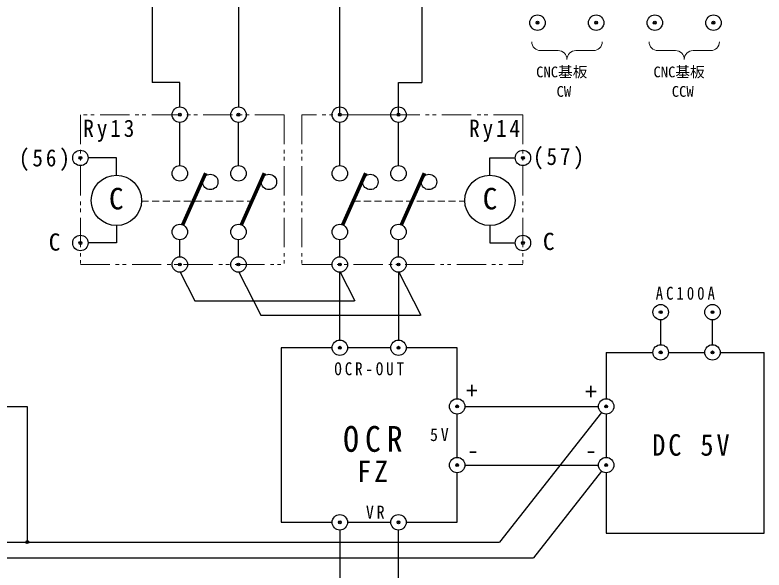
# Model space of a CAD drawing. Units: millimetres on the paper. Extents: x -288 to 1485, y -698 to 177.
# Drawn here: x 600.8 to 728.5, y -24.8 to 69.9 of the extents above; entities that cross this region are included whole.
import ezdxf
from ezdxf.enums import TextEntityAlignment as Align

# ---------------------------------------------------------------- set-up
doc = ezdxf.new("R2010")
doc.units = ezdxf.units.MM
doc.header["$PDMODE"] = 32
doc.header["$PDSIZE"] = 0.5
doc.linetypes.add('DASHED1', pattern=[1.8, 1.2, -0.6])
doc.linetypes.add('DOUBLE_CHAIN1', pattern=[8.8, 5, -1, 0.6, -0.6, 0.6, -1])
for name, color, linetype, lineweight in [('0-1_外形1', 3, 'Continuous', 25), ('0-7_極太線外形', 3, 'Continuous', 25), ('0-9_中心線', 3, 'Continuous', 25), ('0-A_寸法文字', 1, 'Continuous', 9), ('0-F', 3, 'Continuous', 25)]:
    doc.layers.add(name, color=color, linetype=linetype, lineweight=lineweight)
doc.styles.add('ＭＳ ゴシック', font='')
doc.styles.get('ＭＳ ゴシック').set_extended_font_data('MS Gothic')

msp = doc.modelspace()

# ---------------------------------------------------------------- linework, layer by layer
at = {"layer": '0-1_外形1'}
for p, q in [((628.893, 44.167), (628.893, 51.54)), ((638.893, 44.167), (638.893, 51.54)), ((656.179, 44.167), (656.179, 51.54)), ((666.179, 44.167), (666.179, 51.54)), ((618.09, 45.483), (613.257, 45.483)), ((618.09, 42.52), (618.09, 45.483)), ((681.758, 42.52), (681.758, 45.483)), ((681.758, 45.483), (686.078, 45.483)), ((618.09, 33.946), (618.09, 30.983)), ((681.758, 33.946), (681.758, 30.983)), ((618.09, 30.983), (613.257, 30.983)), ((628.893, 28.62), (628.893, 31.54)), ((638.893, 28.62), (638.893, 31.54)), ((656.179, 28.62), (656.179, 31.54)), ((666.179, 28.62), (666.179, 31.54)), ((681.758, 30.983), (686.078, 30.983)), ((628.966, 25.995), (631.455, 21.145)), ((638.965, 25.995), (642.71, 18.663)), ((656.179, 14.429), (656.179, 25.993)), ((656.253, 25.995), (658.742, 21.145)), ((666.179, 25.993), (666.179, 14.429)), ((666.252, 25.995), (669.997, 18.663)), ((631.455, 21.145), (658.648, 21.145)), ((642.71, 18.663), (669.903, 18.663)), ((589.422, 3.116), (602.896, 3.116)), ((602.896, 3.116), (602.896, -20.01)), ((677.466, 3.116), (700.272, 3.116)), ((700.773, 2.083), (683.396, -20.01)), ((677.466, -6.884), (700.272, -6.884)), ((700.773, -7.917), (689.166, -22.674)), ((666.179, -73.802), (666.179, -17.96)), ((336.061, -20.01), (683.396, -20.01)), ((356.124, -22.674), (689.166, -22.674))]:
    msp.add_line(p, q, dxfattribs=at)
for centre in [(618.09, 38.233), (681.758, 38.233)]:
    msp.add_circle(centre, 4.287, dxfattribs=at)
at = {"layer": '0-7_極太線外形', "color": 6, "lineweight": 70}
for p, q in [((629.423, 34.055), (633.318, 42.876)), ((639.423, 34.055), (643.318, 42.876)), ((656.71, 34.055), (660.605, 42.876)), ((666.71, 34.055), (670.605, 42.876))]:
    msp.add_line(p, q, dxfattribs=at)
at = {"layer": '0-7_極太線外形'}
for centre in [(689.871, 68.54), (699.871, 68.54), (709.871, 68.54), (719.871, 68.54), (628.893, 52.854), (638.893, 52.854), (656.179, 52.854), (666.179, 52.854), (611.943, 45.483), (687.391, 45.483), (628.893, 42.854), (638.893, 42.854), (656.179, 42.854), (666.179, 42.854), (666.179, 42.854), (634.089, 41.394), (644.089, 41.394), (661.376, 41.394), (661.376, 41.394), (671.376, 41.394), (671.376, 41.394), (628.893, 32.854), (638.893, 32.854), (656.179, 32.854), (666.179, 32.854), (666.179, 32.854), (611.943, 30.983), (687.391, 30.983), (628.893, 27.306), (638.893, 27.306), (656.179, 27.306), (666.179, 27.306), (710.876, 19.189), (710.876, 19.189), (719.713, 19.189), (719.713, 19.189), (656.179, 13.116), (666.179, 13.116), (710.876, 12.321), (710.876, 12.321), (719.713, 12.321), (719.713, 12.321), (676.179, 3.116), (701.585, 3.116), (701.585, 3.116), (676.179, -6.884), (701.585, -6.884), (701.585, -6.884), (656.179, -16.647), (666.179, -16.647)]:
    msp.add_circle(centre, 1.314, dxfattribs=at)
at = {"layer": '0-9_中心線', "color": 4, "linetype": 'DOUBLE_CHAIN1', "lineweight": 9}
for p, q in [((646.698, 52.854), (611.943, 52.854)), ((646.698, 52.854), (646.698, 27.306)), ((687.391, 52.854), (649.716, 52.854)), ((649.716, 52.854), (649.716, 27.306)), ((664.866, 52.854), (657.493, 52.854)), ((687.391, 52.854), (687.391, 27.306)), ((649.716, 27.306), (687.391, 27.306))]:
    msp.add_line(p, q, dxfattribs=at)
at = {"layer": '0-9_中心線', "color": 4, "linetype": 'DASHED1', "lineweight": 9}
for p, q in [((622.375, 38.094), (641.206, 38.094)), ((658.493, 38.094), (677.473, 38.094))]:
    msp.add_line(p, q, dxfattribs=at)
at = {"layer": '0-9_中心線', "color": 4, "linetype": 'DOUBLE_CHAIN1', "lineweight": 9}
msp.add_lwpolyline([(611.943, 52.854), (611.943, 27.306), (646.698, 27.306)], dxfattribs=at)
at = {"layer": '0-A_寸法文字'}
for p, q in [((693.401, 63.784), (690.401, 63.784)), ((699.401, 63.784), (696.401, 63.784)), ((713.401, 63.784), (710.401, 63.784)), ((719.401, 63.784), (716.401, 63.784))]:
    msp.add_line(p, q, dxfattribs=at)
for centre, start, end in [((690.401, 65.284), 180, 270), ((699.401, 65.284), 270, 0), ((710.401, 65.284), 180, 270), ((719.401, 65.284), 270, 0), ((693.401, 62.284), 0, 90), ((696.401, 62.284), 90, 180), ((713.401, 62.284), 0, 90), ((716.401, 62.284), 90, 180)]:
    msp.add_arc(centre, 1.5, start, end, dxfattribs=at)
at = {"layer": '0-F'}
for p, q in [((624.179, 81.771), (624.179, 58.331)), ((638.893, 81.771), (638.893, 54.167)), ((656.179, 52.854), (656.179, 81.771)), ((670.179, 81.771), (670.179, 58.331)), ((628.893, 58.331), (624.179, 58.331)), ((628.893, 54.167), (628.893, 58.331)), ((666.179, 58.331), (670.179, 58.331)), ((666.179, 52.854), (666.179, 58.331)), ((710.876, 13.635), (710.876, 17.876)), ((719.713, 13.635), (719.713, 17.876)), ((654.866, 13.116), (646.179, 13.116)), ((646.179, 13.116), (646.179, -16.647)), ((664.866, 13.116), (657.493, 13.116)), ((676.179, 13.116), (667.493, 13.116)), ((676.179, 4.429), (676.179, 13.116)), ((701.585, 12.321), (701.585, 4.429)), ((701.585, 12.321), (709.562, 12.321)), ((712.189, 12.321), (718.4, 12.321)), ((721.027, 12.321), (728.492, 12.321)), ((728.492, -18.492), (728.492, 12.321)), ((676.179, -5.571), (676.179, 1.802)), ((701.585, 1.802), (701.585, -5.571)), ((701.585, -8.198), (701.585, -18.492)), ((646.179, -16.647), (654.866, -16.647)), ((657.493, -16.647), (664.866, -16.647)), ((701.585, -18.492), (728.492, -18.492))]:
    msp.add_line(p, q, dxfattribs=at)
for points in [[(667.493, -16.647), (676.179, -16.647), (676.179, -8.198)], [(656.179, -17.96), (656.179, -26.884), (636.179, -26.884)]]:
    msp.add_lwpolyline(points, dxfattribs=at)
for p in [(689.871, 68.54), (699.871, 68.54), (709.871, 68.54), (719.871, 68.54), (628.893, 52.854), (638.893, 52.854), (656.179, 52.854), (666.179, 52.854), (611.943, 45.483), (687.391, 45.483), (611.943, 30.983), (687.391, 30.983), (628.893, 27.306), (638.893, 27.306), (656.179, 27.306), (666.179, 27.306), (710.876, 19.189), (719.713, 19.189), (656.179, 13.116), (666.179, 13.116), (710.876, 12.321), (719.713, 12.321), (676.179, 3.116), (701.585, 3.116), (676.179, -6.884), (701.585, -6.884), (656.179, -16.647), (666.179, -16.647), (602.896, -20.01)]:
    msp.add_point(p, dxfattribs=at)

# ---------------------------------------------------------------- texts
at = {"layer": '0-A_寸法文字', "color": 4, "style": 'ＭＳ ゴシック'}
for s, p in [('CNC基板', (689.642, 58.678)), ('CNC基板', (709.642, 58.678)), ('CW', (693.119, 55.351)), ('CCW', (712.762, 55.351))]:
    msp.add_text(s, height=1.833, dxfattribs=at).set_placement(p, align=Align.BOTTOM_LEFT)
at = {"layer": '0-A_寸法文字', "color": 5, "style": 'ＭＳ ゴシック'}
for p in [(616.817, 35.613), (680.531, 35.613)]:
    msp.add_text('C', height=3.666, dxfattribs=at).set_placement(p, align=Align.BOTTOM_LEFT)
at = {"layer": '0-A_寸法文字', "style": 'ＭＳ ゴシック'}
for s, p in [('C', (606.543, 28.795)), ('C', (690.79, 28.903)), ('+', (677.69, 3.486)), ('+', (697.988, 3.312)), ('-', (677.866, -6.687)), ('-', (697.988, -6.685))]:
    msp.add_text(s, height=2.933, dxfattribs=at).set_placement(p, align=Align.BOTTOM_LEFT)
at = {"layer": '0-A_寸法文字', "attachment_point": 7, "style": 'ＭＳ ゴシック'}
for s, insert, char_height in [('\\T1.28;\\W0.9;Ry13', (612.44, 48.215), 2.933), ('\\T1.28;\\W0.9;Ry14', (678.21, 48.215), 2.933), ('\\T1.28;\\W0.9;(56)', (601.458, 43.251), 2.933), ('\\T1.28;\\W0.9;(57)', (689.114, 43.499), 2.933), ('\\T1.39;\\W0.85;AC100A', (710.021, 21.273), 2.199), ('\\T1.39;\\W0.85;OCR-OUT', (655.241, 8.396), 2.199), ('\\T1.36;\\W0.9;5V', (671.552, -2.828), 2.199), ('\\T1.36;\\W0.9;VR', (660.624, -16.01), 2.199)]:
    msp.add_mtext(s, dxfattribs=dict(at, insert=insert, char_height=char_height))
at = {"layer": '0-A_寸法文字', "color": 5, "attachment_point": 7, "style": 'ＭＳ ゴシック'}
for s, insert, char_height in [('\\T1.38;\\W0.9;OCR', (656.748, -4.696), 4.399), ('\\T1.22;\\W0.9;DC\\~5V', (709.429, -5.349), 3.666), ('\\T1.21;\\W0.95;FZ', (659.162, -9.776), 3.666)]:
    msp.add_mtext(s, dxfattribs=dict(at, insert=insert, char_height=char_height))

doc.saveas('drawing.dxf')
